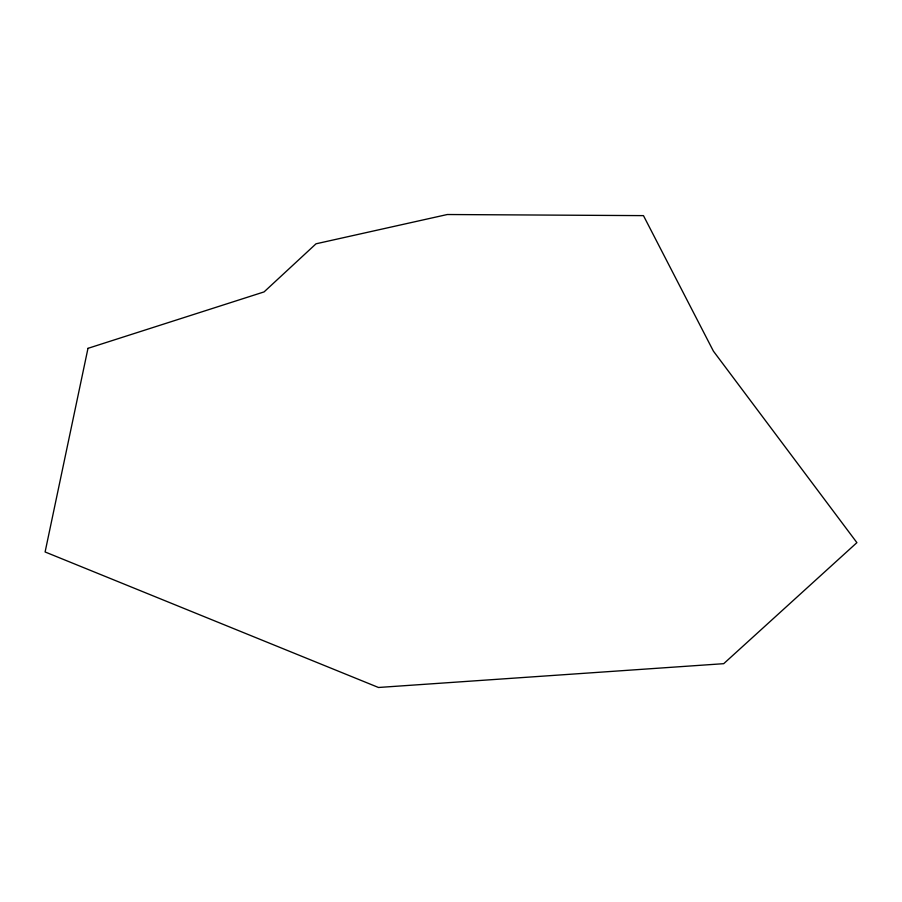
<?xml version="1.0" encoding="UTF-8"?>
<svg xmlns="http://www.w3.org/2000/svg" width="902" height="902" viewBox="0 0 902 902"><rect width="100%" height="100%" fill="white"/><g stroke="black" fill="none" stroke-linecap="round" stroke-linejoin="round"><path stroke-width="1.35" d="M87.979 348.341L45.1 551.968L378.479 687.482L723.708 663.68L856.9 542.643L713.403 351.137L643.464 215.623L447.302 214.518L316.027 243.799L264.072 291.91L87.979 348.341"/></g></svg>
